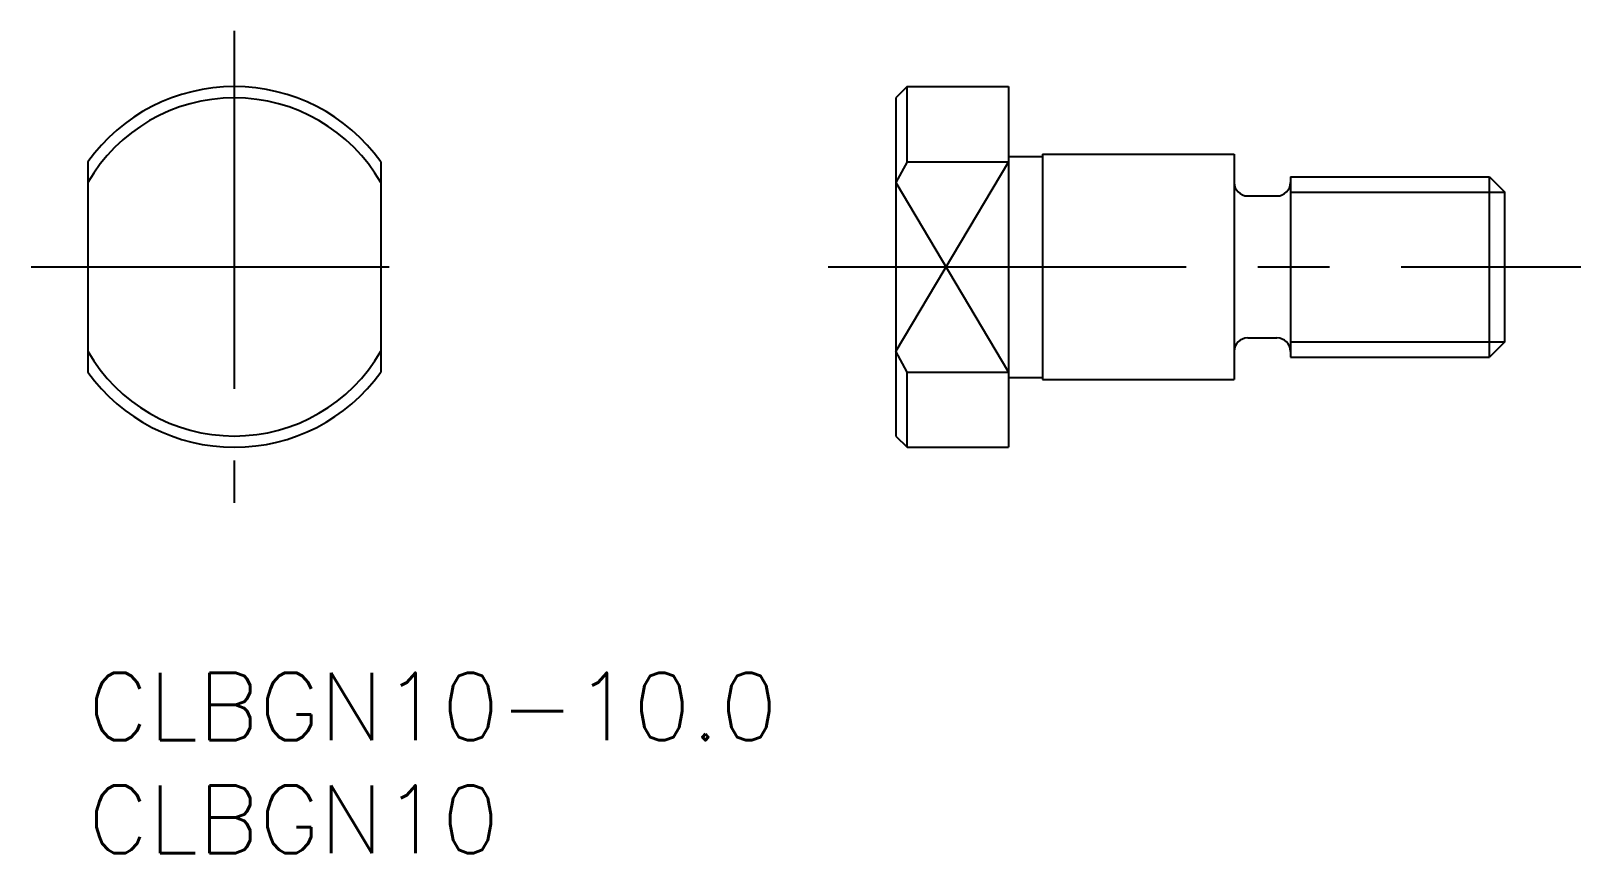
# Model space of a CAD drawing. Extents: x -2.5 to 66.2, y -8 to 28.5.
import ezdxf

# ---------------------------------------------------------------- set-up
doc = ezdxf.new("R2010")
doc.units = 0
doc.header["$LTSCALE"] = 0.5
doc.linetypes.add('CENTER', pattern=[50.8, 31.75, -6.35, 6.35, -6.35])
for name, color, linetype in [('MSM_CENTER', 1, 'CENTER'), ('MSM_CONTINUOUS', 7, 'CONTINUOUS'), ('MSM_NARROW', 5, 'CONTINUOUS'), ('MSM_PART_NUMBER', 7, 'CONTINUOUS')]:
    doc.layers.add(name, color=color, linetype=linetype)
doc.styles.get("Standard").update_dxf_attribs({"font": 'txt.shx', "height": 1.5, "bigfont": 'bigfont.shx'})

# ---------------------------------------------------------------- blocks, each defined once
blk = doc.blocks.new('*U9')
at = {"layer": 'MSM_PART_NUMBER'}
blk.add_text('CLBGN10-10.0', height=3, dxfattribs=at).set_placement((0, -3))
blk = doc.blocks.new('*U10')
at = {"layer": 'MSM_PART_NUMBER'}
blk.add_text('CLBGN10', height=3, dxfattribs=at).set_placement((0, -8))

msp = doc.modelspace()

# ---------------------------------------------------------------- linework, layer by layer
at = {"layer": 'MSM_CENTER'}
for p, q in [((6.5, 28.469), (6.5, 7.531)), ((-2.516, 18), (15.516, 18)), ((32.833, 18), (66.213, 18))]:
    msp.add_line(p, q, dxfattribs=at)
at = {"layer": 'MSM_CONTINUOUS'}
for p, q in [((36.333, 26), (35.833, 25.5)), ((35.833, 25.5), (35.833, 10.5)), ((36.333, 26), (40.833, 26)), ((36.333, 22.664), (36.333, 26)), ((40.833, 26), (40.833, 10)), ((40.833, 22.9), (42.333, 22.9)), ((42.333, 23), (50.833, 23)), ((42.333, 23), (42.333, 13)), ((50.833, 23), (50.833, 13)), ((0, 22.664), (0, 13.336)), ((13, 22.664), (13, 13.336)), ((36.333, 22.664), (35.833, 21.742)), ((36.333, 22.664), (40.833, 22.664)), ((53.333, 22), (53.333, 14)), ((53.333, 22), (62.157, 22)), ((62.157, 14), (62.157, 22)), ((62.157, 22), (62.833, 21.323)), ((62.833, 14.676), (62.833, 21.323)), ((51.433, 21.15), (52.733, 21.15)), ((0, 20.332), (0, 20.332)), ((0, 18), (0, 18)), ((51.433, 14.85), (52.733, 14.85)), ((62.833, 14.676), (62.157, 14)), ((36.333, 13.336), (35.833, 14.258)), ((53.333, 14), (62.157, 14)), ((36.333, 13.336), (40.833, 13.336)), ((36.333, 10), (36.333, 13.336)), ((40.833, 13.1), (42.333, 13.1)), ((42.333, 13), (50.833, 13)), ((35.833, 10.5), (36.333, 10)), ((36.333, 10), (40.833, 10))]:
    msp.add_line(p, q, dxfattribs=at)
for centre, radius, start, end in [((6.5, 18), 8, 35.65909, 144.34091), ((6.5, 18), 7.5, 29.92643, 150.07357), ((51.433, 21.75), 0.6, 180, 270), ((52.733, 21.75), 0.6, 270, 0), ((51.433, 14.25), 0.6, 90, 180), ((52.733, 14.25), 0.6, 0, 90), ((6.5, 18), 7.5, 209.92643, 330.07357), ((6.5, 18), 8, 215.65909, 324.34091)]:
    msp.add_arc(centre, radius, start, end, dxfattribs=at)
at = {"layer": 'MSM_NARROW'}
for p, q in [((40.833, 22.664), (35.833, 14.258)), ((35.833, 21.742), (40.833, 13.336)), ((53.333, 21.323), (62.833, 21.323)), ((53.333, 14.676), (62.833, 14.676))]:
    msp.add_line(p, q, dxfattribs=at)

# ---------------------------------------------------------------- block references
at = {"layer": 'MSM_CONTINUOUS'}
for name in ['*U9', '*U10']:
    msp.add_blockref(name, (0, 0), dxfattribs=at)

doc.saveas('drawing.dxf')
